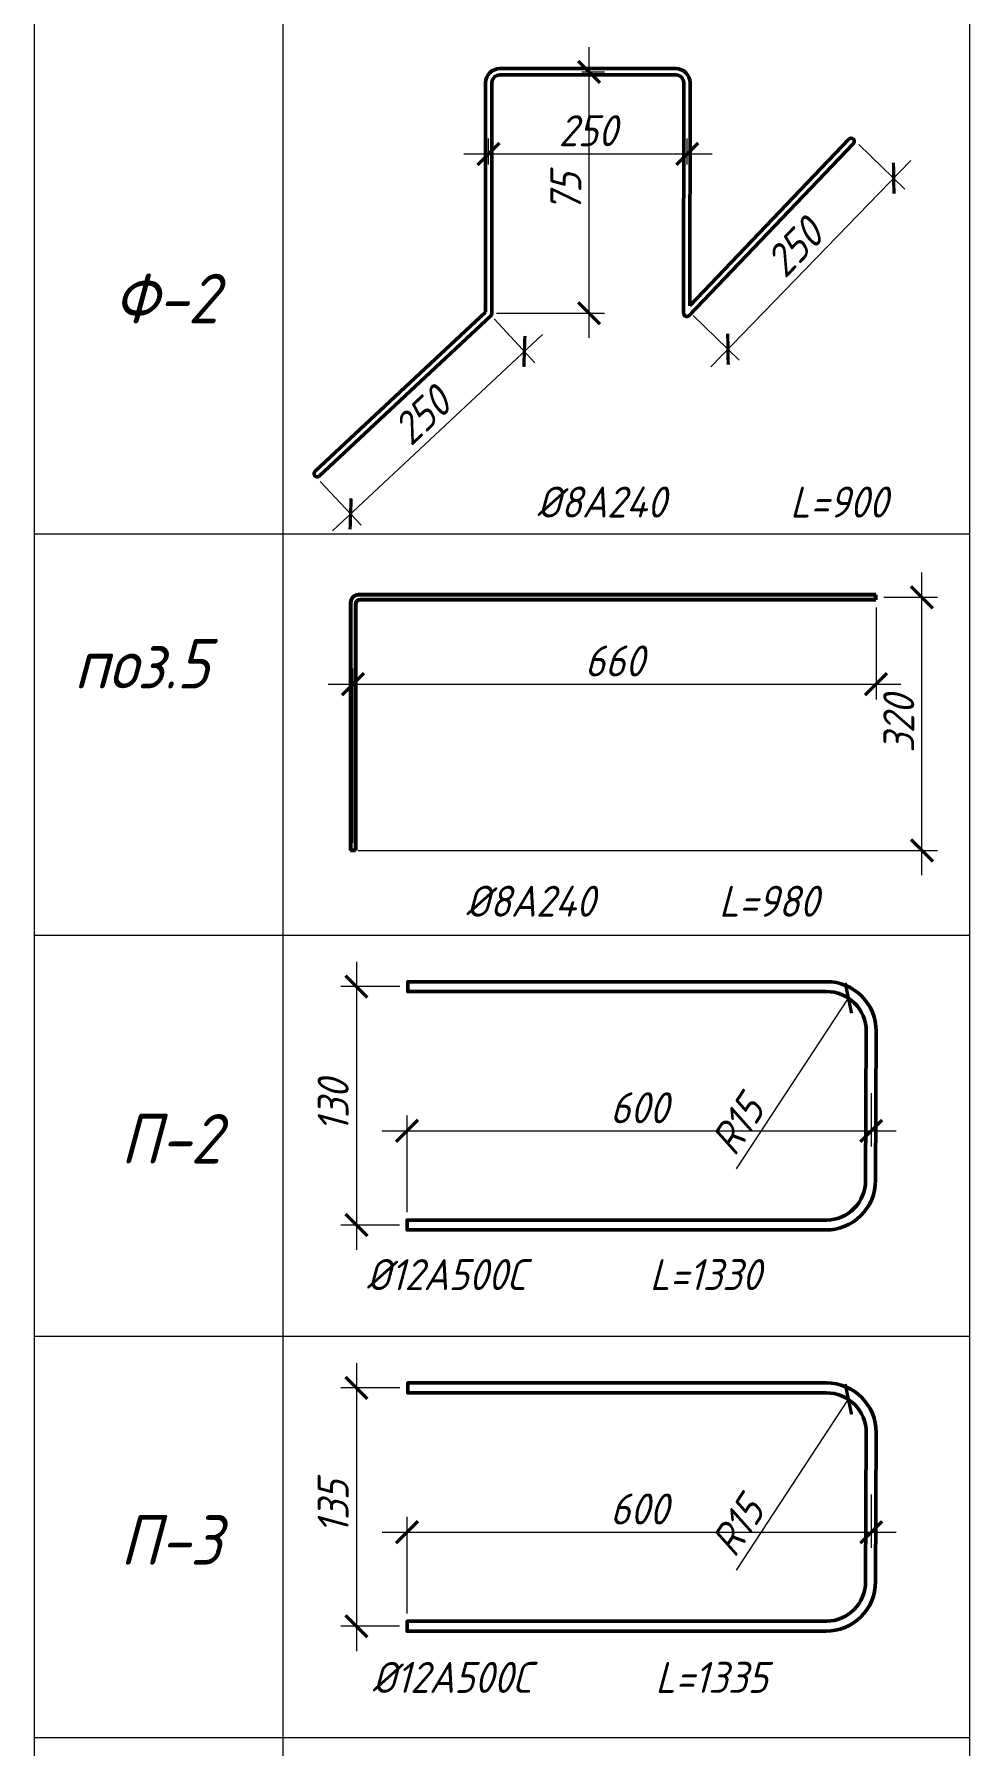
# Model space of a CAD drawing. Header units: millimetres. Extents: x 504091 to 2165846, y 135022 to 442887.
# Drawn here: x 907504 to 908260, y 237857 to 239239 of the extents above; entities that cross this region are included whole.
import ezdxf

# ---------------------------------------------------------------- set-up
doc = ezdxf.new("R2010")
doc.units = ezdxf.units.MM
doc.layers.get('Defpoints').update_dxf_attribs({"color": 255})
for name, color, linetype, lineweight in [('!_КР_Размеры', 7, 'Continuous', 9), ('Арматура 12', 26, 'Continuous', 50), ('КР_арматура 16', 224, 'Continuous', 50), ('КР_арматура 8', 232, 'Continuous', 50), ('Размеры (линейные)', 154, 'Continuous', 9), ('Размеры КР', 164, 'Continuous', 9)]:
    doc.layers.add(name, color=color, linetype=linetype, lineweight=lineweight)
doc.styles.add('GOST 2.304_new', font='isocpeur.ttf', dxfattribs={"width": 0.9, "oblique": 15})
doc.dimstyles.new('SPDS 1_10', dxfattribs={"dimscale": 10, "dimtxt": 2.5, "dimasz": 1.77, "dimexe": 1.25, "dimexo": 0.625, "dimtad": 1, "dimdec": 0, "dimrnd": 0.001, "dimtxsty": 'GOST 2.304_new', "dimblk": 'ARCHTICK', "dimcen": 2.5, "dimdle": 2, "dimclrt": 256, "dimadec": 0, "dimazin": 2, "dimtfac": 0.75, "dimtdec": 0, "dimtmove": 1, "dimatfit": 3, "dimfxl": 0, "dimtolj": 1, "dimlwd": 9, "dimlwe": 9, "dimarcsym": 0})

# ---------------------------------------------------------------- blocks, each defined once
blk = doc.blocks.new('_ArchTick')
at = {"color": 0, "linetype": 'ByBlock', "const_width": 0.15}
blk.add_lwpolyline([(-0.5, -0.5), (0.5, 0.5)], dxfattribs=at)
blk = doc.blocks.new('*D1523')
at = {"layer": 'Defpoints', "color": 0, "lineweight": 20, "ltscale": 100, "transparency": 16777216}
for p in [(907939.9, 239208.4), (907952, 239208.4), (907870.9, 239013.5)]:
    blk.add_point(p, dxfattribs=at)
at = {"layer": 'Размеры (линейные)', "color": 0, "lineweight": 9, "ltscale": 100, "transparency": 16777216}
for p, q in [((907952, 238993.5), (907952, 239228.4)), ((907946.1, 239208.4), (907964.5, 239208.4)), ((907877.2, 239013.5), (907964.5, 239013.5))]:
    blk.add_line(p, q, dxfattribs=at)
at = {"layer": 'Размеры (линейные)', "color": 0, "lineweight": 9, "ltscale": 100, "transparency": 16777216, "xscale": 17.7, "yscale": 17.7, "zscale": 17.7}
for p, rotation in [((907952, 239208.4), 90), ((907952, 239013.5), 270)]:
    blk.add_blockref('_ArchTick', p, dxfattribs=dict(at, rotation=rotation))
at = {"layer": 'Размеры (линейные)', "ltscale": 100, "transparency": 16777216, "insert": (907933.2, 239110.9), "char_height": 25, "attachment_point": 5, "rotation": 90, "style": 'GOST 2.304_new'}
blk.add_mtext('\\A1;75', dxfattribs=at)
blk = doc.blocks.new('*D1524')
at = {"layer": 'Defpoints', "color": 0, "lineweight": 20, "ltscale": 100, "transparency": 16777216}
for p in [(908165.5, 239154.1), (908198.1, 239122.5), (908031.6, 239016)]:
    blk.add_point(p, dxfattribs=at)
at = {"layer": 'Размеры (линейные)', "color": 0, "lineweight": 9, "ltscale": 100, "transparency": 16777216}
for p, q in [((908170, 239149.8), (908207.1, 239113.8)), ((908050.3, 238970.1), (908212, 239136.9)), ((908036.1, 239011.7), (908073.2, 238975.7))]:
    blk.add_line(p, q, dxfattribs=at)
at = {"layer": 'Размеры (линейные)', "color": 0, "lineweight": 9, "ltscale": 100, "transparency": 16777216, "xscale": 17.7, "yscale": 17.7, "zscale": 17.7}
for p, rotation in [((908198.1, 239122.5), 45.8853463330187), ((908064.2, 238984.5), 225.8853463330187)]:
    blk.add_blockref('_ArchTick', p, dxfattribs=dict(at, rotation=rotation))
at = {"layer": 'Размеры (линейные)', "ltscale": 100, "transparency": 16777216, "insert": (908117.7, 239066.5), "char_height": 25, "attachment_point": 5, "rotation": 45.8853, "style": 'GOST 2.304_new'}
blk.add_mtext('\\A1;250', dxfattribs=at)
blk = doc.blocks.new('*D1525')
at = {"layer": 'Defpoints', "color": 0, "lineweight": 20, "ltscale": 100, "transparency": 16777216}
for p in [(907870.9, 239013.4), (907899.7, 238982.7), (907730.5, 238882.2)]:
    blk.add_point(p, dxfattribs=at)
at = {"layer": 'Размеры (линейные)', "color": 0, "lineweight": 9, "ltscale": 100, "transparency": 16777216}
for p, q in [((907875.2, 239008.9), (907908.2, 238973.5)), ((907744.6, 238837.7), (907914.3, 238996.3)), ((907734.8, 238877.6), (907767.8, 238842.3))]:
    blk.add_line(p, q, dxfattribs=at)
at = {"layer": 'Размеры (линейные)', "color": 0, "lineweight": 9, "ltscale": 100, "transparency": 16777216, "xscale": 17.7, "yscale": 17.7, "zscale": 17.7}
for p, rotation in [((907899.7, 238982.7), 43.06238409189598), ((907759.3, 238851.4), 223.062384091896)]:
    blk.add_blockref('_ArchTick', p, dxfattribs=dict(at, rotation=rotation))
at = {"layer": 'Размеры (линейные)', "ltscale": 100, "transparency": 16777216, "insert": (907816.7, 238930.7), "char_height": 25, "attachment_point": 5, "rotation": 43.0624, "style": 'GOST 2.304_new'}
blk.add_mtext('\\A1;250', dxfattribs=at)
blk = doc.blocks.new('*D1526')
at = {"layer": 'Defpoints', "color": 0, "lineweight": 20, "ltscale": 100, "transparency": 16777216}
for p in [(908031.3, 239142.1), (907870.7, 239127.5), (908031.3, 239127.5)]:
    blk.add_point(p, dxfattribs=at)
at = {"layer": 'Размеры (линейные)', "color": 0, "lineweight": 9, "ltscale": 100, "transparency": 16777216}
for p, q in [((907870.7, 239133.7), (907870.7, 239154.6)), ((908031.3, 239133.7), (908031.3, 239154.6)), ((907850.7, 239142.1), (908051.3, 239142.1))]:
    blk.add_line(p, q, dxfattribs=at)
at = {"layer": 'Размеры (линейные)', "color": 0, "lineweight": 9, "ltscale": 100, "transparency": 16777216, "xscale": 17.7, "yscale": 17.7, "zscale": 17.7, "rotation": 180}
blk.add_blockref('_ArchTick', (907870.7, 239142.1), dxfattribs=at)
at = {"layer": 'Размеры (линейные)', "color": 0, "lineweight": 9, "ltscale": 100, "transparency": 16777216, "xscale": 17.7, "yscale": 17.7, "zscale": 17.7}
blk.add_blockref('_ArchTick', (908031.3, 239142.1), dxfattribs=at)
at = {"layer": 'Размеры (линейные)', "ltscale": 100, "transparency": 16777216, "insert": (907951, 239160.9), "char_height": 25, "attachment_point": 5, "style": 'GOST 2.304_new'}
blk.add_mtext('\\A1;250', dxfattribs=at)
blk = doc.blocks.new('*D1527')
at = {"layer": 'Defpoints', "color": 0, "lineweight": 20, "transparency": 16777216}
for p in [(908183.8, 238784.1), (908220.9, 238784.1), (907759.3, 238579.6)]:
    blk.add_point(p, dxfattribs=at)
at = {"layer": 'Размеры КР', "color": 0, "lineweight": 9, "transparency": 16777216}
for p, q in [((908220.9, 238559.6), (908220.9, 238804.1)), ((908190, 238784.1), (908233.4, 238784.1)), ((907765.5, 238579.6), (908233.4, 238579.6))]:
    blk.add_line(p, q, dxfattribs=at)
at = {"layer": 'Размеры КР', "color": 0, "lineweight": 9, "transparency": 16777216, "xscale": 17.7, "yscale": 17.7, "zscale": 17.7}
for p, rotation in [((908220.9, 238784.1), 90), ((908220.9, 238579.6), 270)]:
    blk.add_blockref('_ArchTick', p, dxfattribs=dict(at, rotation=rotation))
at = {"layer": 'Размеры КР', "lineweight": 20, "transparency": 16777216, "insert": (908202.2, 238681.8), "char_height": 25, "attachment_point": 5, "rotation": 90, "style": 'GOST 2.304_new'}
blk.add_mtext('\\A1;320', dxfattribs=at)
blk = doc.blocks.new('*D1528')
at = {"layer": 'Defpoints', "color": 0, "lineweight": 20, "transparency": 16777216}
for p in [(908183.8, 238782.2), (908183.8, 238714), (907761.2, 238579.6)]:
    blk.add_point(p, dxfattribs=at)
at = {"layer": 'Размеры КР', "color": 0, "lineweight": 9, "transparency": 16777216}
for p, q in [((908183.8, 238775.9), (908183.8, 238701.5)), ((907761.2, 238585.8), (907761.2, 238726.5)), ((907741.2, 238714), (908203.8, 238714))]:
    blk.add_line(p, q, dxfattribs=at)
at = {"layer": 'Размеры КР', "color": 0, "lineweight": 9, "transparency": 16777216, "xscale": 17.7, "yscale": 17.7, "zscale": 17.7, "rotation": 180}
blk.add_blockref('_ArchTick', (907761.2, 238714), dxfattribs=at)
at = {"layer": 'Размеры КР', "color": 0, "lineweight": 9, "transparency": 16777216, "xscale": 17.7, "yscale": 17.7, "zscale": 17.7}
blk.add_blockref('_ArchTick', (908183.8, 238714), dxfattribs=at)
at = {"layer": 'Размеры КР', "lineweight": 20, "transparency": 16777216, "insert": (907972.5, 238732.7), "char_height": 25, "attachment_point": 5, "style": 'GOST 2.304_new'}
blk.add_mtext('\\A1;660', dxfattribs=at)
blk = doc.blocks.new('*D1529')
at = {"layer": 'Defpoints', "color": 0, "lineweight": 20, "ltscale": 100, "transparency": 16777216}
for p in [(908180, 238389.8), (908180, 238353.2), (907804.9, 238281.2)]:
    blk.add_point(p, dxfattribs=at)
at = {"layer": 'Размеры (линейные)', "color": 0, "lineweight": 9, "ltscale": 100, "transparency": 16777216}
for p, q in [((908180, 238383.6), (908180, 238340.7)), ((907804.9, 238287.5), (907804.9, 238365.7)), ((907784.9, 238353.2), (908200, 238353.2))]:
    blk.add_line(p, q, dxfattribs=at)
at = {"layer": 'Размеры (линейные)', "color": 0, "lineweight": 9, "ltscale": 100, "transparency": 16777216, "xscale": 17.7, "yscale": 17.7, "zscale": 17.7, "rotation": 180}
blk.add_blockref('_ArchTick', (907804.9, 238353.2), dxfattribs=at)
at = {"layer": 'Размеры (линейные)', "color": 0, "lineweight": 9, "ltscale": 100, "transparency": 16777216, "xscale": 17.7, "yscale": 17.7, "zscale": 17.7}
blk.add_blockref('_ArchTick', (908180, 238353.2), dxfattribs=at)
at = {"layer": 'Размеры (линейные)', "ltscale": 100, "transparency": 16777216, "insert": (907992.5, 238371.9), "char_height": 25, "attachment_point": 5, "style": 'GOST 2.304_new'}
blk.add_mtext('\\A1;600', dxfattribs=at)
blk = doc.blocks.new('*D1530')
at = {"layer": 'Defpoints', "color": 0, "lineweight": 20, "ltscale": 100, "transparency": 16777216}
for p in [(907805.4, 238469.7), (907764, 238277.2), (907804.9, 238277.2)]:
    blk.add_point(p, dxfattribs=at)
at = {"layer": 'Размеры (линейные)', "color": 0, "lineweight": 9, "ltscale": 100, "transparency": 16777216}
for p, q in [((907764, 238489.7), (907764, 238257.2)), ((907799.2, 238469.7), (907751.5, 238469.7)), ((907798.7, 238277.2), (907751.5, 238277.2))]:
    blk.add_line(p, q, dxfattribs=at)
at = {"layer": 'Размеры (линейные)', "color": 0, "lineweight": 9, "ltscale": 100, "transparency": 16777216, "xscale": 17.7, "yscale": 17.7, "zscale": 17.7}
for p, rotation in [((907764, 238469.7), 90), ((907764, 238277.2), 270)]:
    blk.add_blockref('_ArchTick', p, dxfattribs=dict(at, rotation=rotation))
at = {"layer": 'Размеры (линейные)', "ltscale": 100, "transparency": 16777216, "insert": (907745.2, 238373.5), "char_height": 25, "attachment_point": 5, "rotation": 90, "style": 'GOST 2.304_new'}
blk.add_mtext('\\A1;130', dxfattribs=at)
blk = doc.blocks.new('*D1531')
at = {"layer": 'Defpoints', "color": 0, "lineweight": 20, "ltscale": 100, "transparency": 16777216}
for p in [(908161.5, 238460.5, 0), (908143.9, 238433.7, 0)]:
    blk.add_point(p, dxfattribs=at)
at = {"layer": 'Размеры (линейные)', "color": 0, "lineweight": 9, "ltscale": 100, "transparency": 16777216}
blk.add_line((908071.2, 238322.5), (908161.5, 238460.5), dxfattribs=at)
at = {"layer": 'Размеры (линейные)', "color": 0, "lineweight": 9, "ltscale": 100, "transparency": 16777216, "xscale": 17.7, "yscale": 17.7, "zscale": 17.7, "rotation": 56.80116570020358}
blk.add_blockref('_ArchTick', (908161.5, 238460.5), dxfattribs=at)
at = {"layer": 'Размеры (линейные)', "ltscale": 100, "transparency": 16777216, "insert": (908071.9, 238357.8), "char_height": 25, "attachment_point": 5, "rotation": 56.8012, "style": 'GOST 2.304_new'}
blk.add_mtext('\\A1;R15', dxfattribs=at)
blk = doc.blocks.new('*D1532')
at = {"layer": 'Defpoints', "color": 0, "lineweight": 20, "ltscale": 100, "transparency": 16777216}
for p in [(908180, 238065.8), (908180, 238029.1), (907804.9, 237957.2)]:
    blk.add_point(p, dxfattribs=at)
at = {"layer": 'Размеры (линейные)', "color": 0, "lineweight": 9, "ltscale": 100, "transparency": 16777216}
for p, q in [((908180, 238059.6), (908180, 238016.6)), ((907804.9, 237963.5), (907804.9, 238041.6)), ((907784.9, 238029.1), (908200, 238029.1))]:
    blk.add_line(p, q, dxfattribs=at)
at = {"layer": 'Размеры (линейные)', "color": 0, "lineweight": 9, "ltscale": 100, "transparency": 16777216, "xscale": 17.7, "yscale": 17.7, "zscale": 17.7, "rotation": 180}
blk.add_blockref('_ArchTick', (907804.9, 238029.1), dxfattribs=at)
at = {"layer": 'Размеры (линейные)', "color": 0, "lineweight": 9, "ltscale": 100, "transparency": 16777216, "xscale": 17.7, "yscale": 17.7, "zscale": 17.7}
blk.add_blockref('_ArchTick', (908180, 238029.1), dxfattribs=at)
at = {"layer": 'Размеры (линейные)', "ltscale": 100, "transparency": 16777216, "insert": (907992.5, 238047.9), "char_height": 25, "attachment_point": 5, "style": 'GOST 2.304_new'}
blk.add_mtext('\\A1;600', dxfattribs=at)
blk = doc.blocks.new('*D1533')
at = {"layer": 'Defpoints', "color": 0, "lineweight": 20, "ltscale": 100, "transparency": 16777216}
for p in [(907805.4, 238145.7), (907764, 237953.2), (907804.9, 237953.2)]:
    blk.add_point(p, dxfattribs=at)
at = {"layer": 'Размеры (линейные)', "color": 0, "lineweight": 9, "ltscale": 100, "transparency": 16777216}
for p, q in [((907764, 238165.7), (907764, 237933.2)), ((907799.2, 238145.7), (907751.5, 238145.7)), ((907798.7, 237953.2), (907751.5, 237953.2))]:
    blk.add_line(p, q, dxfattribs=at)
at = {"layer": 'Размеры (линейные)', "color": 0, "lineweight": 9, "ltscale": 100, "transparency": 16777216, "xscale": 17.7, "yscale": 17.7, "zscale": 17.7}
for p, rotation in [((907764, 238145.7), 90), ((907764, 237953.2), 270)]:
    blk.add_blockref('_ArchTick', p, dxfattribs=dict(at, rotation=rotation))
at = {"layer": 'Размеры (линейные)', "ltscale": 100, "transparency": 16777216, "insert": (907745.2, 238049.5), "char_height": 25, "attachment_point": 5, "rotation": 90, "style": 'GOST 2.304_new'}
blk.add_mtext('\\A1;135', dxfattribs=at)
blk = doc.blocks.new('*D1534')
at = {"layer": 'Defpoints', "color": 0, "lineweight": 20, "ltscale": 100, "transparency": 16777216}
for p in [(908161.5, 238136.5, 0), (908143.9, 238109.7, 0)]:
    blk.add_point(p, dxfattribs=at)
at = {"layer": 'Размеры (линейные)', "color": 0, "lineweight": 9, "ltscale": 100, "transparency": 16777216}
blk.add_line((908071.2, 237998.5), (908161.5, 238136.5), dxfattribs=at)
at = {"layer": 'Размеры (линейные)', "color": 0, "lineweight": 9, "ltscale": 100, "transparency": 16777216, "xscale": 17.7, "yscale": 17.7, "zscale": 17.7, "rotation": 56.80116569979771}
blk.add_blockref('_ArchTick', (908161.5, 238136.5), dxfattribs=at)
at = {"layer": 'Размеры (линейные)', "ltscale": 100, "transparency": 16777216, "insert": (908071.9, 238033.8), "char_height": 25, "attachment_point": 5, "rotation": 56.8012, "style": 'GOST 2.304_new'}
blk.add_mtext('\\A1;R15', dxfattribs=at)

msp = doc.modelspace()

# ---------------------------------------------------------------- linework, layer by layer
at = {"color": 244, "lineweight": 18}
for p, q in [((907503.666, 241629.7814, 0.0023), (907503.666, 236488.2832, 0.0058)), ((908259.5759, 236488.2832, 0.0063), (908259.5759, 241629.7814, 0.0022)), ((907503.666, 238835.4059, -0.0047), (908259.5759, 238835.4059, -0.0047)), ((907503.666, 238511.3929, 0.0047), (908259.5759, 238511.3929, 0.0047)), ((907503.666, 238187.3798, 0.0141), (908259.5759, 238187.3798, 0.0141)), ((907503.666, 237863.3668, 0.0235), (908259.5759, 237863.3668, 0.0235))]:
    msp.add_line(p, q, dxfattribs=at)
at = {"color": 244, "lineweight": 13, "elevation": 0.0023}
msp.add_lwpolyline([(907704.6363, 241463.4157), (907704.6363, 236488.2832)], dxfattribs=at)
at = {"layer": 'Арматура 12', "lineweight": 53, "ltscale": 20}
for p, q in [((908183.7506, 238786.0302), (907765.6939, 238786.0302)), ((908183.7506, 238782.1902), (908183.7506, 238786.0302)), ((907759.2939, 238779.6302), (907759.2939, 238579.5618)), ((907763.1339, 238778.3502), (907763.1339, 238579.5618)), ((908183.7506, 238782.1902), (907766.9739, 238782.1902)), ((907763.1339, 238579.5618), (907759.2939, 238579.5618))]:
    msp.add_line(p, q, dxfattribs=at)
for centre, radius in [((907765.6939, 238779.6302), 6.4), ((907766.9739, 238778.3502), 3.84)]:
    msp.add_arc(centre, radius, 90, 180, dxfattribs=at)
at = {"layer": 'КР_арматура 16'}
for points, elevation in [([(908143.2452, 238273.2404, 0.415597767), (908183.4402, 238313.2414), (908183.9401, 238433.6349, 0.414695627), (908143.9409, 238473.7014), (907805.4447, 238473.7077), (907805.4445, 238465.7077), (908143.633, 238465.7014, -0.416995829), (908175.9402, 238433.7014), (908175.4402, 238313.2415, -0.409119684), (908143.9971, 238281.247), (907804.9396, 238281.247), (907804.9395, 238273.2467), (908143.6262, 238273.2404)], -0.0015), ([(908143.2452, 237949.2273, 0.415597767), (908183.4402, 237989.2284), (908183.9401, 238109.6218, 0.414695627), (908143.9409, 238149.6884), (907805.4447, 238149.6947), (907805.4445, 238141.6947), (908143.633, 238141.6884, -0.416995829), (908175.9402, 238109.6884), (908175.4402, 237989.2285, -0.409119684), (908143.9971, 237957.2339), (907804.9396, 237957.2339), (907804.9395, 237949.2337), (908143.6262, 237949.2273)], 0.0079)]:
    msp.add_lwpolyline(points, format="xyb", dxfattribs=dict(at, elevation=elevation))
at = {"layer": 'КР_арматура 8', "ltscale": 100}
for p, q in [((908022.02, 239211.0774, -0.0109), (907879.94, 239211.0774, -0.0109)), ((908022.02, 239205.9574, -0.0109), (907879.94, 239205.9574, -0.0109))]:
    msp.add_line(p, q, dxfattribs=at)
at = {"layer": 'КР_арматура 8'}
for p, q in [((907868.42, 239199.5574, -0.0109), (907868.3829, 239014.475, -0.0109)), ((907873.54, 239199.5574, -0.0109), (907873.5026, 239012.9281, -0.0109)), ((908028.42, 239199.5574, -0.0109), (908028.3826, 239013.3673, -0.0109)), ((908033.54, 239199.5574, -0.0109), (908033.5037, 239019.5804, -0.0109)), ((908032.7593, 239011.5637, -0.0109), (908165.5473, 239150.5416, -0.0109)), ((908033.5037, 239019.5804, -0.0109), (908161.9139, 239154.1489, -0.0109)), ((907868.3829, 239014.475, -0.0109), (907730.4847, 238885.6845, -0.0109)), ((907872.7896, 239011.5849, -0.0109), (907733.9794, 238881.9426, -0.0109))]:
    msp.add_line(p, q, dxfattribs=at)
at = {"layer": 'КР_арматура 8', "ltscale": 100}
for centre, radius, start, end in [((907879.94, 239199.5574, -0.0109), 11.52, 90, 180), ((907879.94, 239199.5574, -0.0109), 6.4, 90, 180), ((908022.02, 239199.5574, -0.0109), 11.52, 0, 90), ((908022.02, 239199.5574, -0.0109), 6.4, 0, 90), ((908030.9426, 239013.3673, -0.0109), 2.56, 179.9796382, 315.2085977)]:
    msp.add_arc(centre, radius, start, end, dxfattribs=at)
at = {"layer": 'КР_арматура 8'}
for centre, radius, start, end in [((908163.6874, 239152.3017, -0.0109), 2.5607, 316.5804055, 133.8320507), ((907870.9285, 239013.4337, -0.0109), 2.6234, 310.8972639, 348.8868543), ((907732.3588, 238883.932, -0.0109), 2.5659, 136.920932, 309.1671613)]:
    msp.add_arc(centre, radius, start, end, dxfattribs=at)

# ---------------------------------------------------------------- texts
at = {"layer": '!_КР_Размеры', "width": 1105.24052, "attachment_point": 5, "style": 'GOST 2.304_new'}
for s, insert, char_height in [('Ф-2', (907610.0071, 239025.3483, -0.0086), 40), ('%%C8А240       L=900', (908051.5045, 238860.9897, -0.0109), 25), ('поз.5', (907590.4401, 238730.4843, -0.0086), 40), ('%%C8А240       L=980', (907994.886, 238538.6639), 25), ('П-2', (907614.0031, 238346.8841, 0.0031), 40), ('%%C12А500С       L=1330', (907931.4725, 238237.1448, -0.0031), 25), ('П-3', (907614.0031, 238022.871, 0.0125), 40), ('%%C12А500С       L=1335', (907936.5075, 237911.8819), 25)]:
    msp.add_mtext(s, dxfattribs=dict(at, insert=insert, char_height=char_height))

# ---------------------------------------------------------------- dimensions: what is measured, and where the dimension line sits
at = {"layer": 'Размеры (линейные)', "ltscale": 100}
for base, p1, p2, text, picture, middle in [((907951.9558, 239208.3778, -0.0109), (907870.9099, 239013.4525, -0.0109), (907939.8859, 239208.3778, -0.0109), '75', '*D1523', (907933.2058, 239110.9152, -0.0109)), ((907763.9572, 238277.2468, -0.0015), (907805.4446, 238469.7077, -0.0015), (907804.9395, 238277.2468, -0.0015), '130', '*D1530', (907745.2072, 238373.4773, -0.0015)), ((907763.9572, 237953.2338, 0.0079), (907805.4446, 238145.6947, 0.0079), (907804.9395, 237953.2338, 0.0079), '135', '*D1533', (907745.2072, 238049.4642, 0.0079))]:
    dim = msp.add_linear_dim(base=base, p1=p1, p2=p2, angle=90, text=text, dimstyle='SPDS 1_10', dxfattribs=at)
    dim.commit()
    dim.dimension.update_dxf_attribs({"geometry": picture, "text_midpoint": middle})
for base, p1, p2, text, picture, middle in [((908031.2679, 239142.1396, -0.0109), (907870.6662, 239127.4902, -0.0109), (908031.2679, 239127.4902, -0.0109), '250', '*D1526', (907950.967, 239160.8896, -0.0109)), ((908179.9828, 238353.1623, -0.0015), (907804.9396, 238281.247, -0.0015), (908179.9828, 238389.8151, -0.0015), '600', '*D1529', (907992.4612, 238371.9123, -0.0015)), ((908179.9828, 238029.1493, 0.0079), (907804.9396, 237957.2339, 0.0079), (908179.9828, 238065.802, 0.0079), '600', '*D1532', (907992.4612, 238047.8993, 0.0079))]:
    dim = msp.add_linear_dim(base=base, p1=p1, p2=p2, text=text, dimstyle='SPDS 1_10', dxfattribs=at)
    dim.commit()
    dim.dimension.update_dxf_attribs({"geometry": picture, "text_midpoint": middle})
for p1, p2, distance, picture, middle in [((908031.6433, 239016.0395, -0.0109), (908165.506, 239154.1044, -0.0109), -45.3802, '*D1524', (908117.6938, 239066.5348, -0.0109)), ((907730.4836, 238882.1806, -0.0109), (907870.9285, 239013.4337, -0.0109), -42.1308, '*D1525', (907816.6703, 238930.7249, -0.0109))]:
    dim = msp.add_aligned_dim(p1=p1, p2=p2, distance=distance, text='250', dimstyle='SPDS 1_10', dxfattribs=at)
    dim.commit()
    dim.dimension.update_dxf_attribs({"geometry": picture, "text_midpoint": middle})
for center, mpoint, picture, middle in [((908143.9377, 238433.7004, -0.0015), (908161.4605, 238460.4793, -0.0015), '*D1531', (908087.5425, 238347.5157, -0.0031)), ((908143.9377, 238109.6873, 0.0079), (908161.4605, 238136.4662, 0.0079), '*D1534', (908087.5425, 238023.5026, 0.0063))]:
    dim = msp.add_radius_dim(center=center, mpoint=mpoint, text='R15', dimstyle='SPDS 1_10', dxfattribs=at)
    dim.commit()
    dim.dimension.update_dxf_attribs({"geometry": picture, "text_midpoint": middle, "dimtype": 164})
at = {"layer": 'Размеры КР', "lineweight": 20}
dim = msp.add_linear_dim(base=(908220.9202, 238784.1102), p1=(907759.2939, 238579.5618), p2=(908183.7506, 238784.1102), angle=90, text='320', dimstyle='SPDS 1_10', dxfattribs=at)
dim.commit()
dim.dimension.update_dxf_attribs({"geometry": '*D1527', "text_midpoint": (908202.1702, 238681.836)})
dim = msp.add_linear_dim(base=(908183.7506, 238713.9797), p1=(907761.2139, 238579.5618), p2=(908183.7506, 238782.1902), text='660', dimstyle='SPDS 1_10', dxfattribs=at)
dim.commit()
dim.dimension.update_dxf_attribs({"geometry": '*D1528', "text_midpoint": (907972.4823, 238732.7297)})

doc.saveas('drawing.dxf')
